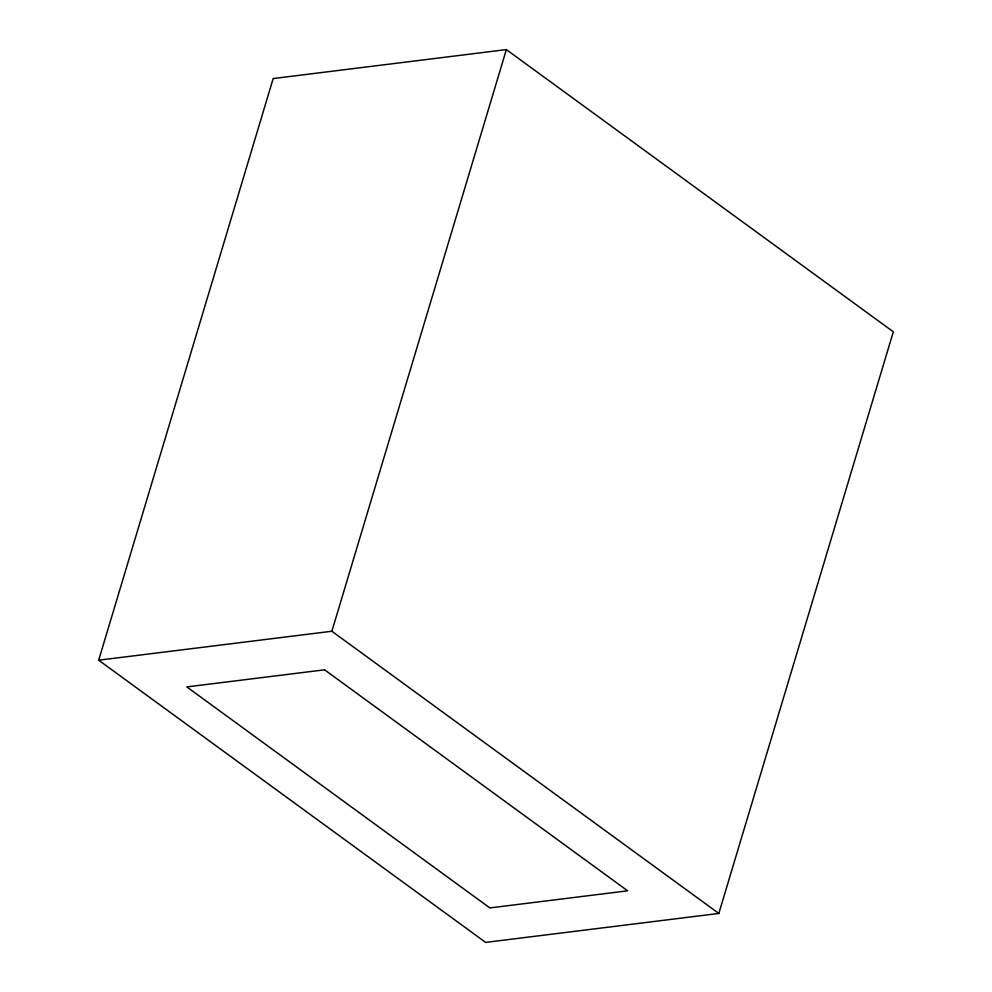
<?xml version="1.0" encoding="UTF-8"?>
<svg xmlns="http://www.w3.org/2000/svg" width="992" height="992" viewBox="0 0 992 992"><rect width="100%" height="100%" fill="white"/><g stroke="black" fill="none" stroke-linecap="round" stroke-linejoin="round"><path stroke-width="1.49" d="M98.679 660.201L273.184 78.554L506.366 49.6L893.321 331.799L718.816 913.446L485.634 942.4L98.679 660.201L331.874 631.247L718.816 913.446M331.874 631.247L506.366 49.6M324.595 669.811L186.818 686.91L489.862 907.928L627.638 890.816L324.595 669.811"/></g></svg>
